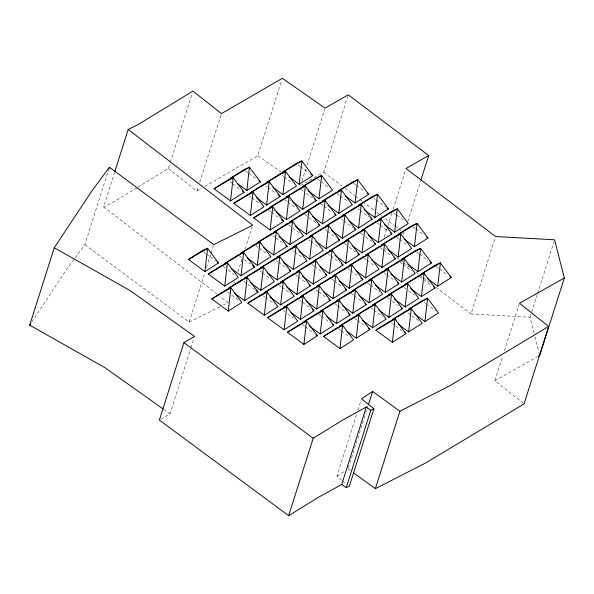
<?xml version="1.0" encoding="UTF-8"?>
<svg xmlns="http://www.w3.org/2000/svg" width="594" height="594" viewBox="0 0 594 594"><rect width="100%" height="100%" fill="white"/><g stroke="black" fill="none" stroke-linecap="round" stroke-linejoin="round"><path stroke-width="0.45" stroke-dasharray="2.97 2.23" d="M74.993 257.996L84.845 244.683L108.568 169.884M217.159 294.156L103.631 206.905L114.516 172.587M137.808 187.184L168.362 168.518L170.04 163.239M170.315 162.362L192.092 93.726M168.362 168.518L196.933 191.03L198.611 185.751M199.725 182.232L221.22 114.479M84.845 244.683L189.204 322.074L204.833 272.795M206.512 267.515L210.699 254.321M210.974 253.438L213.491 245.522M160.892 419.186L169.995 413.855L190.652 348.737M190.934 347.854L194 338.179M204.937 186.39L257.759 155.754L281.764 80.079M234.288 283.241L234.845 281.482M237.912 271.807L242.1 258.605M245.174 248.931L252.153 226.93M301.923 181.155L305.836 168.837M306.95 165.318L324.814 108.999M300.527 185.551L323.671 172.238L347.676 96.57M384.221 237.177L386.731 229.262M387.845 225.742L391.758 213.424M393.154 209.021L405.435 170.307M407.759 221.503L420.597 181.029M341.765 480.138L336.939 476.247L356.756 413.773M357.87 410.254L360.944 400.579M348.351 468.005L368.169 405.531M534.095 333.234L530.026 317.233L471.02 313.966L495.307 237.414M523.366 403.326L494.913 380.695L502.724 356.051M504.403 350.772L519.193 304.135M530.026 317.233L537.288 294.357M537.563 293.473L554.031 241.558M31.734 322.097L67.337 268.354L74.45 258.739M336.939 476.247L344.357 471.339M137.028 187.667L113.521 202.027L103.631 206.905M196.933 191.03L201.737 188.246M402.561 233.843L404.128 232.945L401.915 231.274M494.913 380.695L537.332 356.808M189.204 322.074L219.862 306.742M223.173 305.086L228.148 302.606L220.084 296.413M257.759 155.754L281.021 171.956M281.771 172.483L284.021 174.049M163.974 409.57L169.995 413.855M348.069 468.889L350.282 470.493M353.586 183.279L355.732 184.868M356.452 185.395L364.337 191.194M374.086 198.366L375.527 199.428M376.24 199.955L385.565 206.816M393.874 212.927L396.027 214.516M396.747 215.043L404.633 220.842M412.956 226.96L415.102 228.542M415.822 229.069L422.987 234.348M298.426 165.08L299.866 166.134M300.579 166.662L309.184 172.995M317.5 179.113L320.366 181.222M321.087 181.749L328.972 187.555M337.295 193.674L339.449 195.255M340.162 195.782L348.047 201.589M357.803 208.761L359.236 209.816M359.949 210.343L369.275 217.204M376.871 222.795L379.744 224.903M380.457 225.43L388.342 231.237M396.658 237.355L398.812 238.937M399.532 239.464L406.697 244.743M416.453 251.915L418.607 253.497M419.327 254.024L427.925 260.35M436.241 266.476L439.115 268.585M439.827 269.112L447 274.391M306.081 189.36L307.514 190.414M282.143 175.475L283.576 176.529M284.288 177.057L292.901 183.39M301.21 189.501L303.363 191.09M306.229 193.198L312.689 197.943M320.998 204.069L323.151 205.65M323.871 206.177L331.756 211.976M341.513 219.156L342.946 220.211M343.659 220.738L352.977 227.591M360.58 233.19L362.734 234.771M365.6 236.88L372.059 241.624M380.368 247.75L382.521 249.332M383.241 249.859L390.414 255.13M400.163 262.303L402.316 263.892M403.036 264.419L411.635 270.745M419.951 276.863L422.824 278.972M423.537 279.499L430.709 284.778M289.79 199.747L291.223 200.802M245.337 170.775L248.21 172.884M248.923 173.411L256.816 179.217M265.852 185.863L267.285 186.917M267.998 187.444L275.171 192.723M284.927 199.896L287.073 201.477M287.793 202.005L296.399 208.338M304.715 214.456L315.466 222.371M325.222 229.544L326.655 230.598M327.376 231.125L336.687 237.986M344.297 243.577L346.443 245.159M349.317 247.267L355.769 252.019M364.085 258.138L366.231 259.719M366.951 260.246L374.123 265.525M383.873 272.698L386.026 274.279M386.739 274.807L395.344 281.14M403.668 287.258L405.813 288.84M408.687 290.949L414.419 295.173M424.175 302.346L425.608 303.4M426.321 303.928L435.647 310.788M273.5 210.135L274.933 211.189M229.767 181.697L231.92 183.279M232.64 183.806L240.525 189.605M268.637 210.291L270.782 211.872M271.503 212.4L280.108 218.726M387.377 297.646L389.53 299.235M392.396 301.344L398.129 305.561M249.562 196.258L250.995 197.312M251.715 197.839L258.88 203.111M288.424 224.851L299.183 232.766M308.925 239.931L310.358 240.993M311.078 241.52L319.683 247.847M328.007 253.965L330.153 255.546M330.873 256.073L339.471 262.407M347.794 268.533L349.948 270.114M350.66 270.641L357.833 275.913M367.582 283.093L369.735 284.675M370.448 285.202L379.774 292.055M407.885 312.734L419.357 321.176M272.846 235.766L275 237.348M275.72 237.875L282.893 243.154M292.642 250.326L294.075 251.388M294.795 251.915L303.393 258.242M311.716 264.36L313.87 265.941M314.582 266.468L323.188 272.802M331.504 278.92L333.657 280.502M334.377 281.029L341.543 286.308M351.292 293.481L353.445 295.062M354.165 295.589L362.771 301.923M371.079 308.041L373.232 309.623M373.953 310.15L382.558 316.483M391.594 323.129L403.059 331.571M255.843 245.634L258.709 247.743M259.43 248.27L266.595 253.541M276.351 260.721L277.784 261.776M278.504 262.303L287.11 268.629M295.418 274.755L297.572 276.336M298.292 276.863L306.898 283.197M315.934 289.835L318.087 291.424M318.8 291.951L325.972 297.223M335.001 303.868L337.154 305.45M337.875 305.984L346.48 312.31M354.796 318.436L356.942 320.018M357.662 320.545L366.268 326.871M318.718 314.263L320.864 315.845M321.584 316.372L330.182 322.705M239.553 256.021L241.706 257.603M244.572 259.712L250.304 263.936M260.061 271.109L261.494 272.163M262.214 272.691L270.819 279.024M279.135 285.142L281.281 286.724M282.002 287.251L290.607 293.584M299.636 300.23L301.789 301.811M302.502 302.339L309.674 307.618M338.506 328.824L340.659 330.405M341.372 330.932L349.977 337.266M203.475 251.856L205.621 253.438M206.341 253.965L215.667 260.825M223.262 266.416L225.408 267.998M228.282 270.107L234.014 274.331M243.77 281.497L255.242 289.946M262.845 295.537L264.998 297.119M265.711 297.646L274.317 303.972M283.353 310.625L284.786 311.679M287.652 313.788L293.391 318.005M302.428 324.658L304.581 326.24M305.294 326.767L313.892 333.093M227.487 291.892L238.951 300.334M323.671 172.238L342.122 186.16M345.077 188.387L354.67 195.626M355.412 196.183L359.103 198.968M359.838 199.525L362.05 201.195M362.793 201.752L373.864 210.105M376.819 212.333L381.979 216.238M384.934 218.466L394.527 225.705M395.27 226.262L398.225 228.49M398.96 229.046L401.173 230.717M385.098 248.767L386.568 249.881M396.851 257.685L399.784 259.912M400.519 260.469L402.725 262.14M403.46 262.697L409.333 267.151M415.941 272.171L418.881 274.398M419.616 274.955L422.549 277.183M423.284 277.74L428.43 281.645M435.773 287.214L471.02 313.966M342.456 480.695L345.901 483.471M534.994 336.791L539.062 352.791"/><path stroke-width="0.89" d="M204.952 271.592L207.596 248.314L188.469 259.459L204.952 271.592L218.533 262.934L207.558 248.285M230.539 200.906L233.167 177.584L244.112 192.248L230.539 200.906L214.04 188.773L227.621 180.116L233.167 177.584M224.747 286.152L227.413 262.852L238.32 277.495L224.747 286.152L208.256 274.02L221.822 265.355L227.376 262.83L208.256 274.02M228.252 311.108L230.91 287.808L241.817 302.443L228.252 311.108L211.754 298.968L225.334 290.31L230.91 287.808L211.754 298.968M237.503 183.657L246.829 190.518L249.428 167.211L230.331 178.378L243.904 169.721L249.458 167.189M241.038 275.757L243.666 252.435L254.611 267.1L241.038 275.757L231.712 268.904M250.326 215.466L252.992 192.166L263.899 206.809L250.326 215.466L233.828 203.326L247.416 194.676L252.992 192.166M244.535 300.713L247.171 277.391L258.108 292.055L244.535 300.713L234.496 293.325M257.328 265.37L259.994 242.07L270.894 256.712L257.328 265.37L247.282 257.982M266.617 205.078L269.223 181.771L263.699 184.281L250.119 192.939L269.282 181.779L280.19 196.414L266.617 205.078L256.578 197.691M260.825 290.317L263.432 267.018L244.334 278.185L257.907 269.528L263.461 266.996L274.406 281.66L260.825 290.317L250.067 282.41M270.114 230.027L272.78 206.727L283.694 221.362L270.114 230.027L253.623 217.894L267.203 209.237L272.78 206.727L253.623 217.894M264.323 315.273L266.958 291.951L277.903 306.615L264.323 315.273L247.839 303.133L261.412 294.483L266.996 291.973M273.619 254.982L276.284 231.682L287.192 246.317L273.619 254.982L263.573 247.594M282.9 194.684L285.514 171.376L279.989 173.886L266.409 182.551L285.573 171.384L296.488 186.026L282.9 194.684L272.861 187.296M277.116 279.93L279.781 256.63L290.689 271.265L277.116 279.93L267.077 272.542M286.405 219.639L289.07 196.339L299.985 210.974L286.405 219.639L276.366 212.251M280.613 304.885L283.279 281.586L294.193 296.22L280.613 304.885L269.862 296.97M289.902 244.587L292.538 221.265L303.482 235.929L289.902 244.587L279.15 236.672M299.19 184.288L301.863 160.996L312.771 175.631L299.19 184.288L289.159 176.908M284.118 329.833L286.724 306.526L267.627 317.701L284.118 329.833L297.691 321.168L286.724 306.526M293.406 269.542L296.072 246.243L306.979 260.877L293.406 269.542L283.368 262.154M292.656 201.856L302.695 209.244L305.331 185.959M296.911 294.49L299.539 271.168L310.484 285.833L296.911 294.49L286.872 287.102M306.2 234.192L308.798 210.892L303.274 213.402L289.709 222.067L308.865 210.9L319.772 225.534L306.2 234.192L295.441 226.284M300.408 319.446L303.037 296.116L313.981 310.781L300.408 319.446L291.09 312.585M309.697 259.14L312.362 235.848L323.27 250.49L309.697 259.14L298.938 251.232M308.234 190.941L318.985 198.849L321.621 175.572M303.905 344.394L306.511 321.087L287.414 332.261L303.905 344.394L317.478 335.729L306.511 321.087M313.201 284.095L315.83 260.773L326.767 275.438L313.201 284.095L302.443 276.18M322.49 223.804L325.089 200.497L319.565 203.014L305.992 211.672L325.148 200.505L336.056 215.147L322.49 223.804L312.451 216.416M316.699 309.051L319.305 285.744L300.208 296.918L313.781 288.253L319.327 285.729L330.271 300.393L316.699 309.051L305.94 301.136M325.987 248.752L328.593 225.445L309.496 236.62L323.069 227.962L328.616 225.43L339.56 240.095L325.987 248.752L315.949 241.372M320.196 333.999L322.861 310.707L333.769 325.341L320.196 333.999L309.437 326.084M329.484 273.708L332.15 250.408L343.057 265.05L329.484 273.708L320.166 266.847M338.773 213.409L341.439 190.11L352.346 204.752L338.773 213.409L328.022 205.494M332.989 298.656L335.655 275.356L346.562 289.998L332.989 298.656L323.663 291.803M342.278 238.365L344.943 215.065L355.843 229.7L342.278 238.365L331.519 230.45M336.486 323.611L339.122 300.289L350.066 314.954L336.486 323.611L327.16 316.751M345.775 263.313L348.411 239.991L359.355 254.655L345.775 263.313L335.016 255.405M345.745 196.161L355.064 203.022L357.707 179.737M339.983 348.559L342.597 325.26L323.5 336.427L339.983 348.559L353.564 339.902L342.597 325.26M349.272 288.268L351.938 264.969L362.852 279.603L349.272 288.268L339.233 280.88M358.568 227.977L361.204 204.692L342.07 215.837L355.65 207.18L361.197 204.648L372.141 219.312L358.568 227.977L349.242 221.117M352.777 313.216L355.442 289.917L366.357 304.559L352.777 313.216L342.738 305.836M362.065 252.925L364.731 229.626L375.638 244.26L362.065 252.925L352.747 246.065M356.274 338.172L358.91 314.85L353.363 317.382L339.79 326.032L358.91 314.85L369.854 329.514L356.274 338.172L346.955 331.311M365.562 277.881L368.235 254.581L379.143 269.216L365.562 277.881L356.244 271.02M374.851 217.582L377.524 194.283L388.431 208.925L374.851 217.582L364.1 209.667M369.067 302.829L371.733 279.529L382.64 294.164L369.067 302.829L359.028 295.441M378.356 242.53L381.021 219.231L391.929 233.873L378.356 242.53L368.317 235.142M362.533 320.389L372.572 327.777L375.17 304.47L356.073 315.644L369.646 306.987L375.2 304.455M381.86 267.486L384.526 244.186L395.433 258.828L381.86 267.486L371.822 260.098M385.358 292.434L388.023 269.141L398.93 283.776L385.358 292.434L375.319 285.053M394.654 232.143L397.252 208.836L391.728 211.345L378.155 220.01L397.312 208.843L408.219 223.485L394.654 232.143L384.608 224.755M388.855 317.389L391.52 294.089L402.428 308.724L388.855 317.389L378.816 310.001M398.151 257.091L400.809 233.791L411.716 248.433L398.151 257.091L388.105 249.703M392.359 342.344L405.932 333.68L395.025 319.037L389.441 321.54L375.861 330.205L392.359 342.344L394.995 319.06M401.648 282.039L404.314 258.746L415.221 273.389L401.648 282.039L390.889 274.131M394.386 299.079L405.145 306.994L407.781 283.672L402.235 286.204L388.654 294.862L407.781 283.672M414.441 246.703L417.04 223.396L397.943 234.563L411.523 225.906L417.07 223.381L428.007 238.046L414.441 246.703L404.395 239.315M398.604 324.562L408.642 331.942L411.286 308.665M417.938 271.651L420.604 248.351L431.511 262.993L417.938 271.651L407.9 264.271M421.436 296.606L424.071 273.285L435.016 287.949L421.436 296.606L410.677 288.691M424.933 321.554L427.546 298.247L422.022 300.764L408.449 309.422L427.606 298.255L438.513 312.897L424.933 321.554L414.181 313.647M437.726 286.211L440.392 262.912L451.306 277.554L437.726 286.211L427.687 278.824M163.224 409.036L105.227 367.842L29.7 325.17L54.262 247.735L91.899 190.919L109.407 167.248L213.766 244.639L252.71 225.171L128.193 129.47L114.791 171.703M108.85 169.008L109.407 167.248M54.262 247.735L129.789 290.407L194.565 336.419L183.932 342.641L159.37 420.069L288.647 515.681L318.696 497.148L341.728 484.459L366.298 407.024L370.797 410.209L373.916 408.821L361.501 398.819L372.631 391.453L399.911 411.226L449.97 385.684L548.641 326.462L519.475 303.259L564.3 278.022L554.596 239.798L495.582 236.531L405.992 168.548L428.69 155.509L348.233 94.81L325.096 108.123L282.321 78.319L221.495 113.595L192.924 91.09L138.09 124.592L128.193 129.47M288.647 515.681L313.209 438.246L343.258 419.713L366.298 407.024M420.871 180.145L428.69 155.509M368.443 404.655L372.631 391.453M341.728 484.459L346.235 487.644L370.797 410.209M373.916 408.821L349.354 486.256L346.235 487.644M353.23 472.624L375.349 488.654L399.911 411.226M548.641 326.462L524.079 403.898L425.408 463.112L375.349 488.654M564.3 278.022L539.738 355.457L538.134 356.355M29.7 325.17L30.717 323.633M233.204 177.606L214.04 188.773M357.729 179.722L338.573 190.889L352.153 182.224L357.699 179.7L368.644 194.357L355.064 203.022M296.012 246.235L290.488 248.745L276.915 257.402L296.042 246.258M351.878 264.961L346.361 267.478L332.781 276.128L351.915 264.983M339.122 300.326L319.988 311.479L333.568 302.814L339.122 300.289M424.071 273.322L404.945 284.474L418.518 275.809L424.071 273.285M246.829 190.518L260.402 181.853L249.428 167.211M188.469 259.459L202.034 250.802L207.588 248.27M302.695 209.244L316.268 200.586L305.361 185.944L286.204 197.111L299.777 188.447L305.301 185.937M267.627 317.701L281.2 309.043L286.754 306.511M287.414 332.261L300.995 323.596L306.541 321.072M323.5 336.427L337.073 327.769L342.619 325.237M405.145 306.994L418.718 298.337L407.751 283.687M301.834 161.011L282.707 172.163L296.28 163.499L301.826 160.967M321.651 175.557L316.067 178.059L302.495 186.716L321.651 175.557L332.558 190.191L318.985 198.849M384.459 244.179L378.935 246.688L365.369 255.353L384.496 244.201M303.044 296.161L283.917 307.306L297.483 298.648L303.037 296.116M440.332 262.904L434.808 265.421L421.235 274.079L440.392 262.912M372.572 327.777L386.145 319.119L375.17 304.47M394.965 319.03L375.861 330.205M411.315 308.65L405.732 311.152L392.151 319.817L411.315 308.65L422.23 323.292L408.642 331.942M243.644 252.457L224.547 263.632L238.12 254.967L243.703 252.465M377.465 194.275L358.368 205.45L371.941 196.785L377.524 194.283M364.671 229.618L345.582 240.793L359.147 232.135L364.731 229.626M371.733 279.529L352.576 290.696L366.149 282.039L371.703 279.507M391.52 294.089L372.364 305.257L385.944 296.592L391.491 294.067M233.828 203.326L252.962 192.181M276.217 231.675L257.12 242.842L270.701 234.184L276.284 231.682M344.914 215.08L325.779 226.225L339.36 217.575L344.943 215.065M312.303 235.84L293.206 247.015L306.779 238.35L312.362 235.848M332.091 250.401L312.993 261.575L326.574 252.91L332.15 250.408M299.547 271.206L280.42 282.358L293.985 273.7L299.569 271.191M247.839 303.133L266.966 291.988M420.545 248.344L401.44 259.519L415.02 250.861L420.604 248.351M387.993 269.156L368.867 280.301L382.439 271.644L388.023 269.141M322.832 310.721L303.705 321.866L317.285 313.209L322.861 310.707M355.412 289.894L349.859 292.426L336.286 301.084L355.442 289.917M341.439 190.11L335.862 192.619L322.282 201.277L341.416 190.132M367.211 193.302L368.644 194.357M386.998 207.87L388.431 208.925M426.574 236.984L428.007 238.046M310.617 174.049L312.771 175.631M370.708 218.258L372.141 219.312M390.496 232.818L391.929 233.873M430.078 261.939L431.511 262.993M449.873 276.5L451.306 277.554M314.835 199.532L316.268 200.586M334.622 214.092L336.056 215.147M354.41 228.645L355.843 229.7M374.205 243.206L375.638 244.26M394 257.774L395.433 258.828M433.583 286.887L435.016 287.949M289.07 196.339L283.487 198.842L269.914 207.499L289.048 196.354M258.962 180.799L260.402 181.853M278.037 194.832L280.19 196.414M318.332 224.48L319.772 225.534M338.127 239.04L339.56 240.095M357.922 253.601L359.355 254.655M397.497 282.722L398.93 283.776M242.679 191.194L244.112 192.248M281.541 219.78L283.694 221.362M400.995 307.67L402.428 308.724M341.624 263.996L343.057 265.05M360.699 278.022L362.852 279.603M285.759 245.263L287.192 246.317M325.334 274.383L326.767 275.438M345.129 288.944L346.562 289.998M364.916 303.504L366.357 304.559M404.499 332.625L405.932 333.68M289.256 270.211L290.689 271.265M309.051 284.778L310.484 285.833M328.838 299.339L330.271 300.393M348.633 313.899L350.066 314.954M368.421 328.452L369.854 329.514M332.336 324.287L333.769 325.341M252.457 265.518L254.611 267.1M312.548 309.726L313.981 310.781M217.1 261.88L218.533 262.934M255.955 290.473L258.108 292.055M316.045 334.674L317.478 335.729M183.932 342.641L313.209 438.246M286.991 223.79L273.418 232.454L292.575 221.287L286.991 223.79M241.617 279.915L228.044 288.58L247.201 277.413L241.617 279.915M274.198 259.14L260.632 267.797L279.781 256.63L274.198 259.14M277.695 284.088L264.13 292.745L283.279 281.586L277.695 284.088M342.857 242.523L329.284 251.18L348.44 240.013L342.857 242.523M330.071 277.866L316.491 286.531L335.655 275.356L330.071 277.866M362.644 257.083L349.079 265.741L368.235 254.581L362.644 257.083M398.73 261.249L385.157 269.914L404.314 258.746L398.73 261.249M254.41 244.579L240.83 253.237L259.994 242.07L254.41 244.579M310.283 263.305L296.703 271.963L315.86 260.796L310.283 263.305M375.438 221.74L361.865 230.398L380.992 219.253L375.438 221.74M395.225 236.301L381.652 244.958L400.809 233.791L395.225 236.301"/></g></svg>
